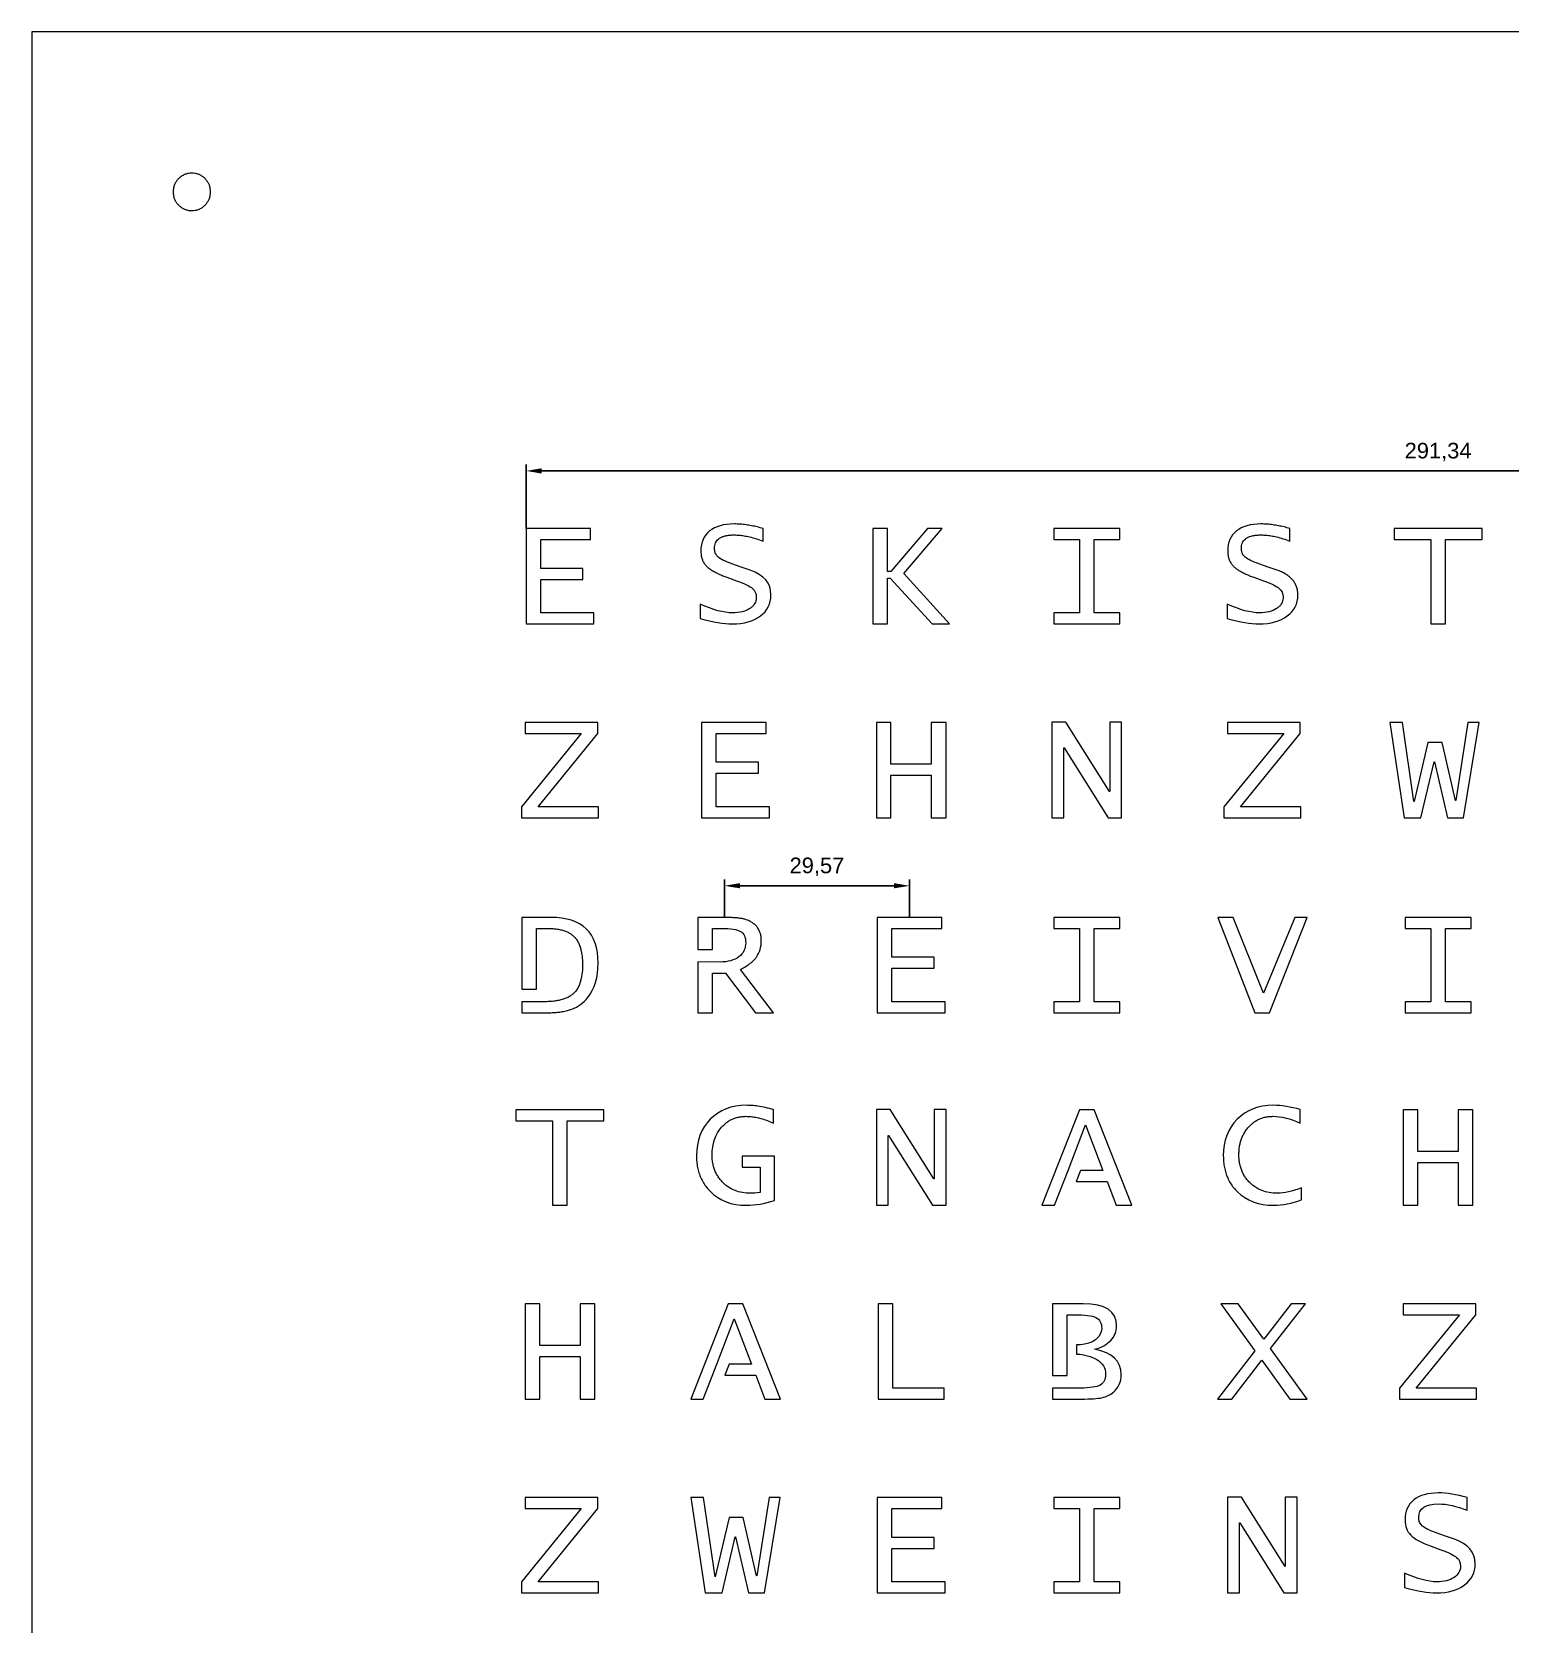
# Model space of a CAD drawing. Header units: millimetres. Extents: x 39 to 511, y -7 to 493.
# Drawn here: x 39.4 to 275.6, y 238.8 to 493.1 of the extents above; entities that cross this region are included whole.
import ezdxf

# ---------------------------------------------------------------- set-up
doc = ezdxf.new("R2010")
doc.units = ezdxf.units.MM
doc.header["$PDSIZE"] = -1
doc.linetypes.add('SLD-Durchgehend', pattern=[0])
doc.styles.get("Standard").update_dxf_attribs({"font": 'Arial.ttf'})
doc.dimstyles.new('ISO-25', dxfattribs={"dimtxt": 2.5, "dimasz": 2.5, "dimexe": 1.25, "dimexo": 0.625, "dimtad": 1, "dimtxsty": 'Standard', "dimcen": 2.5, "dimadec": 0, "dimazin": 0, "dimtfac": 1, "dimtmove": 0, "dimatfit": 3, "dimfxl": 1, "dimarcsym": 0})

# ---------------------------------------------------------------- blocks, each defined once
blk = doc.blocks.new('*D3')
at = {"color": 0, "lineweight": -2, "transparency": 16777216}
for p, q in [((118.38, 413.77), (118.38, 423.97)), ((120.88, 422.97), (407.22, 422.97)), ((409.72, 413.77), (409.72, 423.97))]:
    blk.add_line(p, q, dxfattribs=at)
at = {"color": 0, "transparency": 16777216}
for points in [[(120.88, 423.39), (120.88, 422.55), (118.38, 422.97)], [(407.22, 423.39), (407.22, 422.55), (409.72, 422.97)]]:
    blk.add_solid(points, dxfattribs=at)
at = {"layer": 'Defpoints', "color": 0, "transparency": 16777216}
for p in [(409.72, 422.97), (118.38, 413.77), (409.72, 413.77)]:
    blk.add_point(p, dxfattribs=at)
at = {"color": 0, "transparency": 16777216, "insert": (264.05, 425.98), "char_height": 2.5, "attachment_point": 5}
blk.add_mtext('291,34', dxfattribs=at)
blk = doc.blocks.new('*D5')
at = {"color": 0, "lineweight": -2, "transparency": 16777216}
for p, q in [((150.06, 351.67), (150.06, 357.72)), ((152.56, 356.72), (177.13, 356.72)), ((179.63, 351.67), (179.63, 357.72))]:
    blk.add_line(p, q, dxfattribs=at)
at = {"color": 0, "transparency": 16777216}
for points in [[(152.56, 357.14), (152.56, 356.31), (150.06, 356.72)], [(177.13, 357.14), (177.13, 356.31), (179.63, 356.72)]]:
    blk.add_solid(points, dxfattribs=at)
at = {"layer": 'Defpoints', "color": 0, "transparency": 16777216}
for p in [(179.63, 356.72), (150.06, 351.67), (179.63, 351.67)]:
    blk.add_point(p, dxfattribs=at)
at = {"color": 0, "transparency": 16777216, "insert": (164.84, 359.74), "char_height": 2.5, "attachment_point": 5}
blk.add_mtext('29,57', dxfattribs=at)

msp = doc.modelspace()

# ---------------------------------------------------------------- linework, layer by layer
at = {"color": 7, "linetype": 'SLD-Durchgehend', "lineweight": 15}
for p, q in [((488.653, 493.082), (39.44, 493.082)), ((39.44, 493.082), (39.44, 43.868)), ((128.662, 413.766), (118.375, 413.766)), ((118.375, 413.766), (118.375, 398.542)), ((120.712, 407.395), (120.712, 412.008)), ((120.712, 412.008), (128.662, 412.008)), ((128.662, 412.008), (128.662, 413.766)), ((156.229, 411.749), (156.229, 413.778)), ((176.109, 413.766), (173.772, 413.766)), ((173.772, 413.766), (173.772, 398.542)), ((176.109, 406.914), (176.109, 413.766)), ((182.48, 413.766), (176.631, 406.914)), ((178.697, 406.585), (184.841, 413.766)), ((184.841, 413.766), (182.48, 413.766)), ((213.214, 413.766), (202.676, 413.766)), ((202.676, 413.766), (202.676, 412.008)), ((202.676, 412.008), (206.77, 412.008)), ((206.77, 412.008), (206.77, 400.3)), ((209.119, 400.3), (209.119, 412.008)), ((209.119, 412.008), (213.214, 412.008)), ((213.214, 412.008), (213.214, 413.766)), ((240.382, 411.749), (240.382, 413.778)), ((271.071, 413.766), (257.022, 413.766)), ((257.022, 413.766), (257.022, 412.008)), ((257.022, 412.008), (262.87, 412.008)), ((262.87, 412.008), (262.87, 398.542)), ((265.219, 398.542), (265.219, 412.008)), ((265.219, 412.008), (271.071, 412.008)), ((271.071, 412.008), (271.071, 413.766)), ((127.451, 407.395), (120.712, 407.395)), ((127.451, 405.638), (127.451, 407.395)), ((152.762, 407.61), (151.268, 408.133)), ((154.184, 407.12), (152.762, 407.61)), ((176.631, 406.914), (176.109, 406.914)), ((236.915, 407.61), (235.421, 408.133)), ((238.336, 407.12), (236.915, 407.61)), ((120.712, 400.3), (120.712, 405.638)), ((120.712, 405.638), (127.451, 405.638)), ((150.45, 405.982), (152.013, 405.415)), ((176.109, 398.542), (176.109, 405.835)), ((176.109, 405.835), (176.537, 405.835)), ((176.537, 405.835), (183.217, 398.542)), ((186.015, 398.542), (178.697, 406.585)), ((234.602, 405.982), (236.166, 405.415)), ((129.209, 400.3), (120.712, 400.3)), ((129.209, 398.542), (129.209, 400.3)), ((146.189, 401.701), (146.189, 399.385)), ((206.77, 400.3), (202.676, 400.3)), ((202.676, 400.3), (202.676, 398.542)), ((213.214, 400.3), (209.119, 400.3)), ((213.214, 398.542), (213.214, 400.3)), ((230.342, 401.701), (230.342, 399.385)), ((118.375, 398.542), (129.209, 398.542)), ((173.772, 398.542), (176.109, 398.542)), ((183.217, 398.542), (186.015, 398.542)), ((202.676, 398.542), (213.214, 398.542)), ((262.87, 398.542), (265.219, 398.542)), ((129.844, 382.82), (118.229, 382.82)), ((118.229, 382.82), (118.229, 381.062)), ((129.844, 381.062), (129.844, 382.82)), ((156.713, 382.82), (146.426, 382.82)), ((146.426, 382.82), (146.426, 367.597)), ((156.713, 381.062), (156.713, 382.82)), ((176.666, 382.82), (174.329, 382.82)), ((174.329, 382.82), (174.329, 367.597)), ((176.666, 376.166), (176.666, 382.82)), ((185.458, 382.82), (183.109, 382.82)), ((183.109, 382.82), (183.109, 376.166)), ((185.458, 367.597), (185.458, 382.82)), ((204.587, 382.869), (202.38, 382.869)), ((202.38, 382.869), (202.38, 367.597)), ((211.573, 371.796), (204.587, 382.869)), ((213.509, 382.869), (211.598, 382.869)), ((211.598, 382.869), (211.598, 371.796)), ((213.509, 367.597), (213.509, 382.869)), ((242.048, 382.82), (230.433, 382.82)), ((230.433, 382.82), (230.433, 381.062)), ((242.048, 381.062), (242.048, 382.82)), ((258.343, 382.82), (256.35, 382.82)), ((256.35, 382.82), (258.614, 367.597)), ((260.193, 370.172), (258.343, 382.82)), ((268.82, 382.82), (266.864, 370.314)), ((268.095, 367.597), (270.598, 382.82)), ((270.598, 382.82), (268.82, 382.82)), ((127.2, 381.062), (117.646, 369.354)), ((118.229, 381.062), (127.2, 381.062)), ((120.303, 369.354), (129.844, 381.062)), ((148.763, 376.45), (148.763, 381.062)), ((148.763, 381.062), (156.713, 381.062)), ((239.404, 381.062), (229.85, 369.354)), ((230.433, 381.062), (239.404, 381.062)), ((232.507, 369.354), (242.048, 381.062)), ((262.425, 379.604), (260.23, 370.172)), ((264.677, 379.604), (262.425, 379.604)), ((266.835, 370.314), (264.677, 379.604)), ((155.502, 376.45), (148.763, 376.45)), ((155.502, 374.692), (155.502, 376.45)), ((204.28, 367.597), (204.28, 378.754)), ((204.28, 378.754), (204.316, 378.754)), ((204.316, 378.754), (211.351, 367.597)), ((261.319, 367.597), (263.433, 376.531)), ((263.433, 376.531), (263.458, 376.531)), ((263.458, 376.531), (265.555, 367.597)), ((148.763, 369.354), (148.763, 374.692)), ((148.763, 374.692), (155.502, 374.692)), ((183.109, 376.166), (176.666, 376.166)), ((176.666, 367.597), (176.666, 374.408)), ((176.666, 374.408), (183.109, 374.408)), ((183.109, 374.408), (183.109, 367.597)), ((211.598, 371.796), (211.573, 371.796)), ((117.646, 369.354), (117.646, 367.597)), ((129.938, 369.354), (120.303, 369.354)), ((129.938, 367.597), (129.938, 369.354)), ((157.26, 369.354), (148.763, 369.354)), ((157.26, 367.597), (157.26, 369.354)), ((229.85, 369.354), (229.85, 367.597)), ((242.141, 369.354), (232.507, 369.354)), ((242.141, 367.597), (242.141, 369.354)), ((260.23, 370.172), (260.193, 370.172)), ((266.864, 370.314), (266.835, 370.314)), ((117.646, 367.597), (129.938, 367.597)), ((146.426, 367.597), (157.26, 367.597)), ((174.329, 367.597), (176.666, 367.597)), ((183.109, 367.597), (185.458, 367.597)), ((202.38, 367.597), (204.28, 367.597)), ((211.351, 367.597), (213.509, 367.597)), ((229.85, 367.597), (242.141, 367.597)), ((258.614, 367.597), (261.319, 367.597)), ((265.555, 367.597), (268.095, 367.597)), ((117.703, 351.668), (117.695, 340.2)), ((122.296, 351.668), (117.703, 351.668)), ((150.059, 351.668), (145.799, 351.668)), ((145.799, 351.668), (145.805, 346.566)), ((184.764, 351.668), (174.477, 351.668)), ((174.477, 351.668), (174.477, 336.445)), ((184.764, 349.91), (184.764, 351.668)), ((213.214, 351.668), (202.676, 351.668)), ((202.676, 351.668), (202.676, 349.91)), ((213.214, 349.91), (213.214, 351.668)), ((231.314, 351.668), (228.847, 351.668)), ((228.847, 351.668), (234.756, 336.445)), ((236.182, 339.567), (231.314, 351.668)), ((241.147, 351.668), (236.182, 339.567)), ((237.105, 336.445), (243.144, 351.668)), ((243.144, 351.668), (241.147, 351.668)), ((269.317, 351.668), (258.78, 351.668)), ((258.78, 351.668), (258.78, 349.91)), ((269.317, 349.91), (269.317, 351.668)), ((120.04, 349.91), (121.842, 349.91)), ((120.04, 340.2), (120.04, 349.91)), ((148.14, 346.566), (148.14, 349.91)), ((148.14, 349.91), (149.573, 349.91)), ((176.814, 345.298), (176.814, 349.91)), ((176.814, 349.91), (184.764, 349.91)), ((202.676, 349.91), (206.77, 349.91)), ((206.77, 349.91), (206.77, 338.202)), ((209.119, 338.202), (209.119, 349.91)), ((209.119, 349.91), (213.214, 349.91)), ((258.78, 349.91), (262.874, 349.91)), ((262.874, 349.91), (262.874, 338.202)), ((265.223, 338.202), (265.223, 349.91)), ((265.223, 349.91), (269.317, 349.91)), ((145.805, 346.566), (148.14, 346.566)), ((149.37, 344.548), (145.799, 344.566)), ((145.799, 344.566), (145.799, 336.445)), ((157.887, 336.445), (152.635, 343.374)), ((183.553, 345.298), (176.814, 345.298)), ((176.814, 338.202), (176.814, 343.54)), ((176.814, 343.54), (183.553, 343.54)), ((183.553, 343.54), (183.553, 345.298)), ((148.135, 336.445), (148.135, 342.779)), ((148.135, 342.779), (150.245, 342.779)), ((150.245, 342.779), (155.052, 336.445)), ((117.695, 340.2), (120.04, 340.2)), ((121.214, 338.202), (117.703, 338.203)), ((117.703, 338.203), (117.703, 336.445)), ((185.311, 338.202), (176.814, 338.202)), ((185.311, 336.445), (185.311, 338.202)), ((206.77, 338.202), (202.676, 338.202)), ((202.676, 338.202), (202.676, 336.445)), ((213.214, 338.202), (209.119, 338.202)), ((213.214, 336.445), (213.214, 338.202)), ((262.874, 338.202), (258.78, 338.202)), ((258.78, 338.202), (258.78, 336.445)), ((269.317, 338.202), (265.223, 338.202)), ((269.317, 336.445), (269.317, 338.202)), ((117.703, 336.445), (121.668, 336.445)), ((145.799, 336.445), (148.135, 336.445)), ((155.052, 336.445), (157.887, 336.445)), ((174.477, 336.445), (185.311, 336.445)), ((202.676, 336.445), (213.214, 336.445)), ((234.756, 336.445), (237.105, 336.445)), ((258.78, 336.445), (269.317, 336.445)), ((130.816, 320.928), (116.768, 320.928)), ((116.768, 320.928), (116.768, 319.171)), ((130.816, 319.171), (130.816, 320.928)), ((157.893, 318.826), (157.893, 320.977)), ((176.537, 320.977), (174.329, 320.977)), ((174.329, 320.977), (174.329, 305.705)), ((183.523, 309.905), (176.537, 320.977)), ((185.458, 320.977), (183.547, 320.977)), ((183.547, 320.977), (183.547, 309.905)), ((185.458, 305.705), (185.458, 320.977)), ((206.778, 320.928), (200.772, 305.705)), ((209.115, 320.928), (206.778, 320.928)), ((215.117, 305.705), (209.115, 320.928)), ((242.04, 318.826), (242.04, 320.977)), ((260.821, 320.928), (258.484, 320.928)), ((258.484, 320.928), (258.484, 305.705)), ((260.821, 314.274), (260.821, 320.928)), ((269.613, 320.928), (267.264, 320.928)), ((267.264, 320.928), (267.264, 314.274)), ((269.613, 305.705), (269.613, 320.928)), ((116.768, 319.171), (122.615, 319.171)), ((122.615, 319.171), (122.615, 305.705)), ((124.964, 305.705), (124.964, 319.171)), ((124.964, 319.171), (130.816, 319.171)), ((204.948, 311.269), (207.714, 318.543)), ((207.714, 318.543), (210.5, 311.269)), ((176.229, 305.705), (176.229, 316.862)), ((176.229, 316.862), (176.265, 316.862)), ((176.265, 316.862), (183.3, 305.705)), ((158.084, 313.537), (152.888, 313.537)), ((152.888, 313.537), (152.888, 311.78)), ((158.084, 306.466), (158.084, 313.537)), ((267.264, 314.274), (260.821, 314.274)), ((152.888, 311.78), (155.747, 311.78)), ((155.747, 311.78), (155.747, 307.758)), ((202.789, 305.705), (204.948, 311.269)), ((206.916, 311.269), (206.248, 309.512)), ((208.373, 311.269), (206.916, 311.269)), ((210.5, 311.269), (208.373, 311.269)), ((260.821, 305.705), (260.821, 312.517)), ((260.821, 312.517), (267.264, 312.517)), ((267.264, 312.517), (267.264, 305.705)), ((183.547, 309.905), (183.523, 309.905)), ((206.248, 309.512), (211.201, 309.512)), ((211.201, 309.512), (212.634, 305.705)), ((242.242, 306.547), (242.242, 308.471)), ((122.615, 305.705), (124.964, 305.705)), ((174.329, 305.705), (176.229, 305.705)), ((183.3, 305.705), (185.458, 305.705)), ((200.772, 305.705), (202.789, 305.705)), ((212.634, 305.705), (215.117, 305.705)), ((258.484, 305.705), (260.821, 305.705)), ((267.264, 305.705), (269.613, 305.705)), ((120.564, 289.982), (118.227, 289.982)), ((118.227, 289.982), (118.227, 274.759)), ((120.564, 283.328), (120.564, 289.982)), ((129.356, 289.982), (127.008, 289.982)), ((127.008, 289.982), (127.008, 283.328)), ((129.356, 274.759), (129.356, 289.982)), ((150.677, 289.982), (144.671, 274.759)), ((153.013, 289.982), (150.677, 289.982)), ((159.015, 274.759), (153.013, 289.982)), ((176.962, 289.982), (174.625, 289.982)), ((174.625, 289.982), (174.625, 274.759)), ((176.962, 276.517), (176.962, 289.982)), ((207.357, 289.982), (202.445, 289.982)), ((202.445, 289.982), (202.451, 285.388)), ((232.106, 289.982), (229.34, 289.982)), ((229.34, 289.982), (234.779, 282.486)), ((236.208, 284.333), (232.106, 289.982)), ((240.574, 289.982), (236.208, 284.333)), ((237.31, 282.818), (242.854, 289.982)), ((242.854, 289.982), (240.574, 289.982)), ((270.099, 289.982), (258.484, 289.982)), ((258.484, 289.982), (258.484, 288.225)), ((270.099, 288.225), (270.099, 289.982)), ((148.846, 280.323), (151.612, 287.597)), ((151.612, 287.597), (154.398, 280.323)), ((204.79, 278.513), (204.788, 288.225)), ((204.788, 288.225), (205.875, 288.225)), ((267.454, 288.225), (257.9, 276.517)), ((258.484, 288.225), (267.454, 288.225)), ((260.557, 276.517), (270.099, 288.225)), ((202.451, 285.388), (202.451, 278.513)), ((127.008, 283.328), (120.564, 283.328)), ((206.287, 283.397), (206.286, 281.939)), ((206.43, 283.397), (206.287, 283.397)), ((234.779, 282.486), (228.829, 274.759)), ((243.162, 274.759), (237.31, 282.818)), ((120.564, 274.759), (120.564, 281.571)), ((120.564, 281.571), (127.008, 281.571)), ((127.008, 281.571), (127.008, 274.759)), ((146.687, 274.759), (148.846, 280.323)), ((150.814, 280.323), (150.147, 278.566)), ((152.271, 280.323), (150.814, 280.323)), ((154.398, 280.323), (152.271, 280.323)), ((206.286, 281.939), (206.467, 281.939)), ((231.105, 274.759), (235.888, 280.955)), ((235.888, 280.955), (240.384, 274.759)), ((150.147, 278.566), (155.099, 278.566)), ((155.099, 278.566), (156.533, 274.759)), ((202.451, 278.513), (204.79, 278.513)), ((118.227, 274.759), (120.564, 274.759)), ((127.008, 274.759), (129.356, 274.759)), ((144.671, 274.759), (146.687, 274.759)), ((156.533, 274.759), (159.015, 274.759)), ((174.625, 274.759), (185.163, 274.759)), ((185.163, 276.517), (176.962, 276.517)), ((185.163, 274.759), (185.163, 276.517)), ((202.451, 276.517), (202.445, 274.759)), ((202.445, 274.759), (207.038, 274.759)), ((206.896, 276.517), (202.451, 276.517)), ((228.829, 274.759), (231.105, 274.759)), ((240.384, 274.759), (243.162, 274.759)), ((257.9, 276.517), (257.9, 274.759)), ((257.9, 274.759), (270.192, 274.759)), ((270.192, 276.517), (260.557, 276.517)), ((270.192, 274.759), (270.192, 276.517)), ((127.2, 257.279), (117.646, 245.571)), ((129.844, 259.037), (118.229, 259.037)), ((118.229, 259.037), (118.229, 257.279)), ((118.229, 257.279), (127.2, 257.279)), ((120.303, 245.571), (129.844, 257.279)), ((129.844, 257.279), (129.844, 259.037)), ((146.712, 259.037), (144.719, 259.037)), ((144.719, 259.037), (146.983, 243.813)), ((148.562, 246.389), (146.712, 259.037)), ((157.189, 259.037), (155.233, 246.531)), ((156.464, 243.813), (158.967, 259.037)), ((158.967, 259.037), (157.189, 259.037)), ((184.764, 259.037), (174.477, 259.037)), ((174.477, 259.037), (174.477, 243.813)), ((176.814, 252.666), (176.814, 257.279)), ((176.814, 257.279), (184.764, 257.279)), ((184.764, 257.279), (184.764, 259.037)), ((213.214, 259.037), (202.676, 259.037)), ((202.676, 259.037), (202.676, 257.279)), ((202.676, 257.279), (206.77, 257.279)), ((206.77, 257.279), (206.77, 245.571)), ((209.119, 245.571), (209.119, 257.279)), ((209.119, 257.279), (213.214, 257.279)), ((213.214, 257.279), (213.214, 259.037)), ((232.638, 259.085), (230.431, 259.085)), ((230.431, 259.085), (230.431, 243.813)), ((239.624, 248.013), (232.638, 259.085)), ((241.56, 259.085), (239.648, 259.085)), ((239.648, 259.085), (239.648, 248.013)), ((241.56, 243.813), (241.56, 259.085)), ((268.709, 257.02), (268.709, 259.049)), ((150.794, 255.821), (148.599, 246.389)), ((153.046, 255.821), (150.794, 255.821)), ((155.204, 246.531), (153.046, 255.821)), ((232.33, 243.813), (232.33, 254.971)), ((232.33, 254.971), (232.367, 254.971)), ((232.367, 254.971), (239.402, 243.813)), ((149.688, 243.813), (151.802, 252.747)), ((151.802, 252.747), (151.827, 252.747)), ((151.827, 252.747), (153.924, 243.813)), ((183.553, 252.666), (176.814, 252.666)), ((183.553, 250.909), (183.553, 252.666)), ((265.243, 252.881), (263.748, 253.403)), ((266.664, 252.391), (265.243, 252.881)), ((176.814, 245.571), (176.814, 250.909)), ((176.814, 250.909), (183.553, 250.909)), ((262.93, 251.253), (264.494, 250.686)), ((239.648, 248.013), (239.624, 248.013)), ((258.67, 246.972), (258.67, 244.656)), ((117.646, 245.571), (117.646, 243.813)), ((129.938, 245.571), (120.303, 245.571)), ((129.938, 243.813), (129.938, 245.571)), ((148.599, 246.389), (148.562, 246.389)), ((155.233, 246.531), (155.204, 246.531)), ((185.311, 245.571), (176.814, 245.571)), ((185.311, 243.813), (185.311, 245.571)), ((206.77, 245.571), (202.676, 245.571)), ((202.676, 245.571), (202.676, 243.813)), ((213.214, 245.571), (209.119, 245.571)), ((213.214, 243.813), (213.214, 245.571)), ((117.646, 243.813), (129.938, 243.813)), ((146.983, 243.813), (149.688, 243.813)), ((153.924, 243.813), (156.464, 243.813)), ((174.477, 243.813), (185.311, 243.813)), ((202.676, 243.813), (213.214, 243.813)), ((230.431, 243.813), (232.33, 243.813)), ((239.402, 243.813), (241.56, 243.813))]:
    msp.add_line(p, q, dxfattribs=at)
for points, knots in [([(64.995, 470.521), (64.813, 470.512), (64.455, 470.493), (63.941, 470.345), (63.468, 470.119), (63.045, 469.816), (62.683, 469.45), (62.389, 469.029), (62.17, 468.563), (62.027, 468.057), (62.009, 467.705), (62, 467.527)], [0, 0, 0, 0, 0.1157201, 0.2283382, 0.3391562, 0.4490739, 0.5587307, 0.666727, 0.7756252, 0.8863025, 1, 1, 1, 1]), ([(67.99, 467.527), (67.98, 467.708), (67.962, 468.066), (67.813, 468.581), (67.587, 469.053), (67.285, 469.476), (66.918, 469.838), (66.497, 470.133), (66.031, 470.351), (65.525, 470.494), (65.173, 470.512), (64.995, 470.521)], [0, 0, 0, 0, 0.1157273, 0.2283481, 0.3391639, 0.4490824, 0.5587426, 0.6667374, 0.7756365, 0.8863088, 1, 1, 1, 1]), ([(62, 467.527), (62.009, 467.345), (62.028, 466.987), (62.176, 466.473), (62.402, 466), (62.705, 465.577), (63.072, 465.215), (63.493, 464.92), (63.959, 464.702), (64.465, 464.559), (64.817, 464.541), (64.995, 464.532)], [0, 0, 0, 0, 0.1157269, 0.2283474, 0.3391685, 0.4490867, 0.5587424, 0.6667368, 0.7756356, 0.8863088, 1, 1, 1, 1]), ([(64.995, 464.532), (65.176, 464.541), (65.534, 464.56), (66.049, 464.708), (66.521, 464.934), (66.944, 465.237), (67.306, 465.603), (67.601, 466.024), (67.819, 466.491), (67.962, 466.997), (67.98, 467.348), (67.99, 467.527)], [0, 0, 0, 0, 0.1157201, 0.2283379, 0.339153, 0.4490704, 0.5587315, 0.6667277, 0.7756257, 0.8863027, 1, 1, 1, 1]), ([(156.229, 413.778), (155.917, 413.862), (155.307, 414.027), (154.402, 414.222), (153.485, 414.375), (152.559, 414.481), (151.922, 414.496), (151.612, 414.503)], [0, 0, 0, 0, 0.2070868, 0.4043162, 0.5920839, 0.8018469, 1, 1, 1, 1]), ([(240.382, 413.778), (240.069, 413.862), (239.459, 414.027), (238.554, 414.222), (237.638, 414.375), (236.712, 414.481), (236.074, 414.496), (235.765, 414.503)], [0, 0, 0, 0, 0.2070837, 0.4043147, 0.5920824, 0.8018453, 1, 1, 1, 1]), ([(148.478, 410.611), (148.484, 410.762), (148.497, 411.052), (148.62, 411.46), (148.823, 411.815), (149.111, 412.112), (149.476, 412.35), (149.915, 412.53), (150.426, 412.656), (151.013, 412.733), (151.429, 412.741), (151.649, 412.745)], [0, 0, 0, 0, 0.1044895, 0.2002995, 0.2920491, 0.3849674, 0.4841, 0.5915739, 0.71207, 0.8477138, 1, 1, 1, 1]), ([(151.649, 412.745), (151.905, 412.738), (152.433, 412.724), (153.243, 412.613), (154.148, 412.426), (155.154, 412.145), (155.862, 411.884), (156.229, 411.749)], [0, 0, 0, 0, 0.1632036, 0.3361027, 0.5197578, 0.7512014, 1, 1, 1, 1]), ([(232.63, 410.611), (232.637, 410.762), (232.65, 411.052), (232.773, 411.46), (232.976, 411.815), (233.264, 412.112), (233.629, 412.35), (234.068, 412.53), (234.579, 412.656), (235.165, 412.733), (235.581, 412.741), (235.801, 412.745)], [0, 0, 0, 0, 0.1044896, 0.2002992, 0.2920479, 0.3849674, 0.4841, 0.5915723, 0.71207, 0.8477138, 1, 1, 1, 1]), ([(235.801, 412.745), (236.058, 412.738), (236.586, 412.724), (237.396, 412.613), (238.301, 412.426), (239.307, 412.145), (240.015, 411.884), (240.382, 411.749)], [0, 0, 0, 0, 0.1632038, 0.3361017, 0.5197586, 0.7512025, 1, 1, 1, 1]), ([(146.295, 410.194), (146.3, 410.012), (146.311, 409.658), (146.408, 409.149), (146.576, 408.657), (146.829, 408.181), (147.078, 407.903), (147.202, 407.764)], [0, 0, 0, 0, 0.2054013, 0.3979009, 0.5810667, 0.7904885, 1, 1, 1, 1]), ([(149.073, 409.218), (148.971, 409.32), (148.77, 409.523), (148.59, 409.885), (148.492, 410.252), (148.483, 410.489), (148.478, 410.611)], [0, 0, 0, 0, 0.2760564, 0.5458767, 0.7653681, 1, 1, 1, 1]), ([(230.447, 410.194), (230.453, 410.012), (230.464, 409.658), (230.561, 409.149), (230.728, 408.657), (230.982, 408.181), (231.23, 407.903), (231.355, 407.764)], [0, 0, 0, 0, 0.205402, 0.3979015, 0.5810677, 0.7904899, 1, 1, 1, 1]), ([(233.226, 409.218), (233.124, 409.32), (232.923, 409.523), (232.742, 409.885), (232.645, 410.252), (232.635, 410.489), (232.63, 410.611)], [0, 0, 0, 0, 0.2760564, 0.5458767, 0.7653681, 1, 1, 1, 1]), ([(147.202, 407.764), (147.329, 407.647), (147.602, 407.397), (148.1, 407.066), (148.641, 406.761), (149.216, 406.483), (149.81, 406.226), (150.231, 406.065), (150.45, 405.982)], [0, 0, 0, 0, 0.1387543, 0.2979157, 0.4791863, 0.6379005, 0.8113997, 1, 1, 1, 1]), ([(231.355, 407.764), (231.482, 407.647), (231.755, 407.397), (232.253, 407.066), (232.794, 406.761), (233.369, 406.483), (233.963, 406.226), (234.383, 406.065), (234.602, 405.982)], [0, 0, 0, 0, 0.1387543, 0.297919, 0.479188, 0.6379041, 0.8114015, 1, 1, 1, 1]), ([(241.649, 403.184), (241.642, 403.385), (241.627, 403.778), (241.498, 404.346), (241.289, 404.874), (240.993, 405.36), (240.616, 405.801), (240.159, 406.197), (239.625, 406.55), (239.013, 406.866), (238.568, 407.033), (238.336, 407.12)], [0, 0, 0, 0, 0.1089785, 0.2128494, 0.3141454, 0.4155835, 0.5198791, 0.6275085, 0.7423382, 0.8660528, 1, 1, 1, 1]), ([(155.148, 402.815), (155.141, 402.676), (155.129, 402.405), (155.016, 402.016), (154.821, 401.64), (154.523, 401.28), (154.255, 401.083), (154.115, 400.98)], [0, 0, 0, 0, 0.1890192, 0.368974, 0.5470521, 0.7643426, 1, 1, 1, 1]), ([(239.3, 402.815), (239.294, 402.676), (239.281, 402.405), (239.169, 402.016), (238.974, 401.64), (238.676, 401.28), (238.407, 401.083), (238.268, 400.98)], [0, 0, 0, 0, 0.1890198, 0.368975, 0.5470534, 0.7643422, 1, 1, 1, 1]), ([(153.748, 351.231), (153.602, 351.284), (153.277, 351.401), (152.716, 351.508), (152.105, 351.587), (151.455, 351.635), (150.78, 351.663), (150.307, 351.666), (150.059, 351.668)], [0, 0, 0, 0, 0.1249018, 0.2769806, 0.4575738, 0.6199986, 0.8007502, 1, 1, 1, 1]), ([(155.956, 347.999), (155.948, 348.207), (155.933, 348.608), (155.8, 349.182), (155.582, 349.703), (155.269, 350.175), (154.856, 350.593), (154.343, 350.958), (153.952, 351.137), (153.748, 351.231)], [0, 0, 0, 0, 0.1487822, 0.2876329, 0.4203669, 0.5513562, 0.6916139, 0.8397779, 1, 1, 1, 1]), ([(121.842, 349.91), (122.11, 349.906), (122.626, 349.897), (123.366, 349.816), (124.04, 349.684), (124.656, 349.495), (125.211, 349.244), (125.708, 348.933), (125.981, 348.67), (126.115, 348.542)], [0, 0, 0, 0, 0.1746932, 0.3356025, 0.4838352, 0.6207992, 0.7541194, 0.8795249, 1, 1, 1, 1]), ([(126.115, 348.542), (126.23, 348.405), (126.469, 348.124), (126.749, 347.624), (126.983, 347.059), (127.168, 346.411), (127.301, 345.679), (127.384, 344.86), (127.393, 344.288), (127.398, 343.99)], [0, 0, 0, 0, 0.1109141, 0.2280813, 0.3537803, 0.4898711, 0.645201, 0.8149017, 1, 1, 1, 1]), ([(152.635, 343.374), (152.847, 343.486), (153.256, 343.702), (153.819, 344.059), (154.336, 344.445), (154.804, 344.861), (155.065, 345.19), (155.19, 345.346)], [0, 0, 0, 0, 0.221534, 0.4257306, 0.6136149, 0.8158623, 1, 1, 1, 1]), ([(125.981, 339.531), (125.839, 339.41), (125.548, 339.163), (125.026, 338.872), (124.436, 338.63), (123.757, 338.44), (122.989, 338.302), (122.129, 338.217), (121.528, 338.207), (121.214, 338.202)], [0, 0, 0, 0, 0.1099957, 0.2265206, 0.3519033, 0.4880096, 0.6436852, 0.8140211, 1, 1, 1, 1]), ([(121.668, 336.445), (121.969, 336.448), (122.549, 336.455), (123.384, 336.513), (124.189, 336.615), (124.958, 336.763), (125.457, 336.929), (125.693, 337.008)], [0, 0, 0, 0, 0.2213319, 0.4259538, 0.6144758, 0.8170423, 1, 1, 1, 1]), ([(157.893, 320.977), (157.473, 321.094), (156.653, 321.322), (155.509, 321.529), (154.489, 321.645), (153.877, 321.659), (153.576, 321.665)], [0, 0, 0, 0, 0.2984642, 0.581564, 0.7944402, 1, 1, 1, 1]), ([(149.615, 318.174), (149.76, 318.328), (150.043, 318.631), (150.525, 319.016), (151.037, 319.335), (151.592, 319.588), (152.192, 319.772), (152.836, 319.887), (153.278, 319.901), (153.503, 319.908)], [0, 0, 0, 0, 0.1438996, 0.2829933, 0.4192761, 0.5548598, 0.6984948, 0.846135, 1, 1, 1, 1]), ([(153.503, 319.908), (153.761, 319.9), (154.287, 319.885), (155.084, 319.765), (155.954, 319.563), (156.901, 319.259), (157.556, 318.973), (157.893, 318.826)], [0, 0, 0, 0, 0.1698213, 0.3458827, 0.5296179, 0.7577098, 1, 1, 1, 1]), ([(232.239, 313.764), (232.245, 314.008), (232.255, 314.486), (232.347, 315.183), (232.495, 315.844), (232.707, 316.478), (232.988, 317.081), (233.335, 317.657), (233.62, 318.002), (233.762, 318.174)], [0, 0, 0, 0, 0.1534489, 0.3001825, 0.4414303, 0.5785595, 0.7194398, 0.8592927, 1, 1, 1, 1]), ([(233.762, 318.174), (233.906, 318.328), (234.19, 318.631), (234.672, 319.016), (235.184, 319.335), (235.739, 319.588), (236.338, 319.772), (236.982, 319.887), (237.424, 319.901), (237.65, 319.908)], [0, 0, 0, 0, 0.1439032, 0.2830003, 0.419285, 0.554869, 0.6985058, 0.8461414, 1, 1, 1, 1]), ([(145.602, 313.606), (145.61, 313.287), (145.625, 312.662), (145.758, 311.751), (145.974, 310.891), (146.283, 310.07), (146.691, 309.291), (147.197, 308.553), (147.607, 308.119), (147.813, 307.9)], [0, 0, 0, 0, 0.1524191, 0.2979639, 0.4381352, 0.5746081, 0.7155721, 0.8566491, 1, 1, 1, 1]), ([(149.814, 309.342), (149.66, 309.506), (149.356, 309.83), (148.976, 310.377), (148.66, 310.958), (148.408, 311.59), (148.227, 312.271), (148.113, 313.004), (148.099, 313.507), (148.093, 313.764)], [0, 0, 0, 0, 0.1380224, 0.2735966, 0.4085347, 0.5446908, 0.6906058, 0.8417855, 1, 1, 1, 1]), ([(229.749, 313.606), (229.757, 313.284), (229.772, 312.653), (229.906, 311.736), (230.122, 310.871), (230.432, 310.048), (230.842, 309.269), (231.35, 308.533), (231.761, 308.101), (231.968, 307.884)], [0, 0, 0, 0, 0.1533406, 0.2994739, 0.439901, 0.5763273, 0.7169577, 0.8574405, 1, 1, 1, 1]), ([(233.961, 309.338), (233.807, 309.501), (233.503, 309.825), (233.122, 310.371), (232.806, 310.952), (232.555, 311.583), (232.373, 312.266), (232.259, 313.001), (232.246, 313.506), (232.239, 313.764)], [0, 0, 0, 0, 0.1376832, 0.2729749, 0.4077337, 0.5438335, 0.6898406, 0.8413062, 1, 1, 1, 1])]:
    msp.add_open_spline(points, degree=3, knots=knots, dxfattribs=at)
for points in [[(151.612, 414.503), (149.927, 414.503), (148.619, 414.126), (147.688, 413.377)], [(235.765, 414.503), (234.08, 414.503), (232.772, 414.126), (231.84, 413.377)], [(147.688, 413.377), (146.76, 412.624), (146.295, 411.563), (146.295, 410.194)], [(231.84, 413.377), (230.913, 412.624), (230.447, 411.563), (230.447, 410.194)], [(151.268, 408.133), (150.199, 408.501), (149.466, 408.866), (149.073, 409.218)], [(157.497, 403.184), (157.497, 405.034), (156.391, 406.347), (154.184, 407.12)], [(235.421, 408.133), (234.351, 408.501), (233.618, 408.866), (233.226, 409.218)], [(152.013, 405.415), (153.289, 404.945), (154.127, 404.544), (154.536, 404.204)], [(236.166, 405.415), (237.441, 404.945), (238.28, 404.544), (238.689, 404.204)], [(154.536, 404.204), (154.945, 403.864), (155.148, 403.398), (155.148, 402.815)], [(155.808, 399.806), (156.934, 400.648), (157.497, 401.774), (157.497, 403.184)], [(238.689, 404.204), (239.098, 403.864), (239.3, 403.398), (239.3, 402.815)], [(239.96, 399.806), (241.086, 400.648), (241.649, 401.774), (241.649, 403.184)], [(151.349, 400.3), (149.984, 400.3), (148.263, 400.766), (146.189, 401.701)], [(146.189, 399.385), (148.271, 398.822), (149.968, 398.542), (151.28, 398.542)], [(151.28, 398.542), (153.171, 398.542), (154.678, 398.964), (155.808, 399.806)], [(154.115, 400.98), (153.426, 400.527), (152.507, 400.3), (151.349, 400.3)], [(235.502, 400.3), (234.137, 400.3), (232.416, 400.766), (230.342, 401.701)], [(230.342, 399.385), (232.424, 398.822), (234.121, 398.542), (235.433, 398.542)], [(235.433, 398.542), (237.324, 398.542), (238.831, 398.964), (239.96, 399.806)], [(238.268, 400.98), (237.579, 400.527), (236.66, 400.3), (235.502, 400.3)], [(129.889, 344.358), (129.889, 349.23), (127.358, 351.668), (122.296, 351.668)], [(149.573, 349.91), (151.059, 349.91), (152.08, 349.748), (152.635, 349.424)], [(152.635, 349.424), (153.189, 349.101), (153.465, 348.497), (153.465, 347.622)], [(153.465, 347.622), (153.465, 346.679), (153.096, 345.934), (152.359, 345.379)], [(155.19, 345.346), (155.7, 346.055), (155.956, 346.942), (155.956, 347.999)], [(127.398, 343.99), (127.398, 341.904), (126.925, 340.416), (125.981, 339.531)], [(128.241, 338.891), (129.338, 340.28), (129.889, 342.106), (129.889, 344.358)], [(152.359, 345.379), (151.626, 344.825), (150.63, 344.542), (149.37, 344.548)], [(125.693, 337.008), (126.702, 337.384), (127.552, 338.012), (128.241, 338.891)], [(153.576, 321.665), (151.203, 321.665), (149.279, 320.92), (147.809, 319.434)], [(237.723, 321.665), (235.35, 321.665), (233.426, 320.92), (231.956, 319.434)], [(242.04, 320.977), (240.505, 321.435), (239.067, 321.665), (237.723, 321.665)], [(147.809, 319.434), (146.339, 317.948), (145.602, 316.004), (145.602, 313.606)], [(148.093, 313.764), (148.093, 315.55), (148.599, 317.02), (149.615, 318.174)], [(231.956, 319.434), (230.486, 317.948), (229.749, 316.004), (229.749, 313.606)], [(237.65, 319.908), (239.011, 319.908), (240.473, 319.547), (242.04, 318.826)], [(147.813, 307.9), (149.291, 306.438), (151.207, 305.705), (153.564, 305.705)], [(154.204, 307.616), (152.426, 307.616), (150.96, 308.191), (149.814, 309.342)], [(155.747, 307.758), (155.123, 307.665), (154.609, 307.616), (154.204, 307.616)], [(231.968, 307.884), (233.446, 306.43), (235.398, 305.705), (237.816, 305.705)], [(238.387, 307.616), (236.581, 307.616), (235.107, 308.191), (233.961, 309.338)], [(242.242, 308.471), (240.764, 307.9), (239.476, 307.616), (238.387, 307.616)], [(153.564, 305.705), (154.986, 305.705), (156.492, 305.96), (158.084, 306.466)], [(237.816, 305.705), (239.201, 305.705), (240.675, 305.984), (242.242, 306.547)], [(212.699, 286.447), (212.699, 288.804), (210.917, 289.982), (207.357, 289.982)], [(205.875, 288.225), (207.625, 288.225), (208.803, 288.074), (209.411, 287.775)], [(209.411, 287.775), (210.022, 287.475), (210.334, 286.892), (210.326, 286.03)], [(210.326, 286.03), (210.306, 283.92), (207.663, 283.397), (206.43, 283.397)], [(211.78, 284.114), (212.391, 284.77), (212.699, 285.544), (212.699, 286.447)], [(209.212, 282.721), (210.31, 283), (211.168, 283.462), (211.78, 284.114)], [(213.444, 278.699), (213.444, 280.801), (212.035, 282.146), (209.212, 282.721)], [(206.467, 281.939), (207.39, 281.939), (208.766, 281.532), (209.524, 281.073)], [(209.524, 281.073), (210.475, 280.497), (210.954, 279.716), (210.954, 278.736)], [(210.954, 278.736), (210.954, 277.89), (210.662, 277.305), (210.083, 276.99)], [(212.197, 275.873), (213.027, 276.553), (213.444, 277.497), (213.444, 278.699)], [(210.083, 276.99), (209.501, 276.674), (208.439, 276.517), (206.896, 276.517)], [(207.038, 274.759), (208.564, 274.759), (209.67, 274.832), (210.358, 274.978)], [(210.358, 274.978), (211.047, 275.123), (211.663, 275.423), (212.197, 275.873)], [(264.093, 259.774), (262.408, 259.774), (261.1, 259.397), (260.168, 258.648)], [(268.709, 259.049), (267, 259.531), (265.461, 259.774), (264.093, 259.774)], [(260.168, 258.648), (259.241, 257.894), (258.775, 256.833), (258.775, 255.465)], [(260.958, 255.882), (260.958, 257.303), (262.015, 258.016), (264.129, 258.016)], [(264.129, 258.016), (265.466, 258.016), (266.992, 257.684), (268.709, 257.02)], [(258.775, 255.465), (258.775, 254.452), (259.079, 253.642), (259.682, 253.035)], [(261.553, 254.489), (261.156, 254.841), (260.958, 255.303), (260.958, 255.882)], [(263.748, 253.403), (262.679, 253.772), (261.946, 254.136), (261.553, 254.489)], [(259.682, 253.035), (260.29, 252.423), (261.371, 251.832), (262.93, 251.253)], [(269.977, 248.454), (269.977, 250.305), (268.871, 251.617), (266.664, 252.391)], [(264.494, 250.686), (265.769, 250.216), (266.608, 249.815), (267.017, 249.475)], [(267.017, 249.475), (267.426, 249.135), (267.628, 248.669), (267.628, 248.086)], [(263.829, 245.571), (262.465, 245.571), (260.743, 246.037), (258.67, 246.972)], [(267.628, 248.086), (267.628, 247.316), (267.284, 246.709), (266.595, 246.251)], [(268.288, 245.077), (269.414, 245.919), (269.977, 247.045), (269.977, 248.454)], [(258.67, 244.656), (260.751, 244.093), (262.448, 243.813), (263.761, 243.813)], [(263.761, 243.813), (265.652, 243.813), (267.158, 244.234), (268.288, 245.077)], [(266.595, 246.251), (265.907, 245.798), (264.988, 245.571), (263.829, 245.571)]]:
    msp.add_open_spline(points, degree=3, dxfattribs=at)

# ---------------------------------------------------------------- dimensions: what is measured, and where the dimension line sits
for base, p1, p2, picture, middle in [((409.718, 422.971), (118.375, 413.766), (409.718, 413.766), '*D3', (264.047, 425.984)), ((179.626, 356.723), (150.059, 351.668), (179.626, 351.668), '*D5', (164.842, 359.736))]:
    dim = msp.add_linear_dim(base=base, p1=p1, p2=p2, dimstyle='ISO-25', override={"dimexe": 1, "dimexo": 0, "dimgap": 1.524, "dimtih": 1, "dimtoh": 1, "dimzin": 0, "dimadec": 2, "dimtzin": 0})
    dim.commit()
    dim.dimension.update_dxf_attribs({"geometry": picture, "text_midpoint": middle})

doc.saveas('drawing.dxf')
